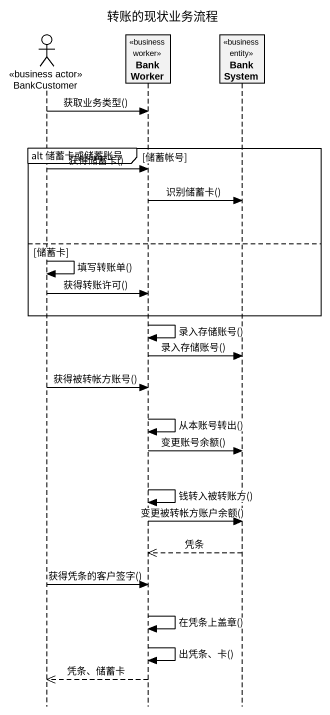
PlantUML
@startuml
title 转账的现状业务流程
hide footbox
actor BankCustomer <<business actor>>
participant BankWorker <<business worker>>
participant BankSystem <<business entity>>

BankCustomer -> BankWorker : 获取业务类型()
group alt 储蓄卡或储蓄账号 [储蓄帐号]
  BankCustomer -> BankWorker : 获得储蓄卡()
  BankWorker -> BankSystem : 识别储蓄卡()
else 储蓄卡
  BankCustomer -> BankCustomer : 填写转账单()
  BankCustomer -> BankWorker : 获得转账许可()
end
BankWorker -> BankWorker : 录入存储账号()
BankWorker -> BankSystem : 录入存储账号()
BankCustomer -> BankWorker : 获得被转帐方账号()
BankWorker -> BankWorker : 从本账号转出()
BankWorker -> BankSystem : 变更账号余额()
BankWorker -> BankWorker : 钱转入被转账方()
BankWorker -> BankSystem : 变更被转帐方账户余额()
BankSystem -->> BankWorker : 凭条
BankCustomer -> BankWorker : 获得凭条的客户签字()
BankWorker -> BankWorker : 在凭条上盖章()
BankWorker -> BankWorker : 出凭条、卡()
BankWorker -->> BankCustomer : 凭条、储蓄卡
@enduml
